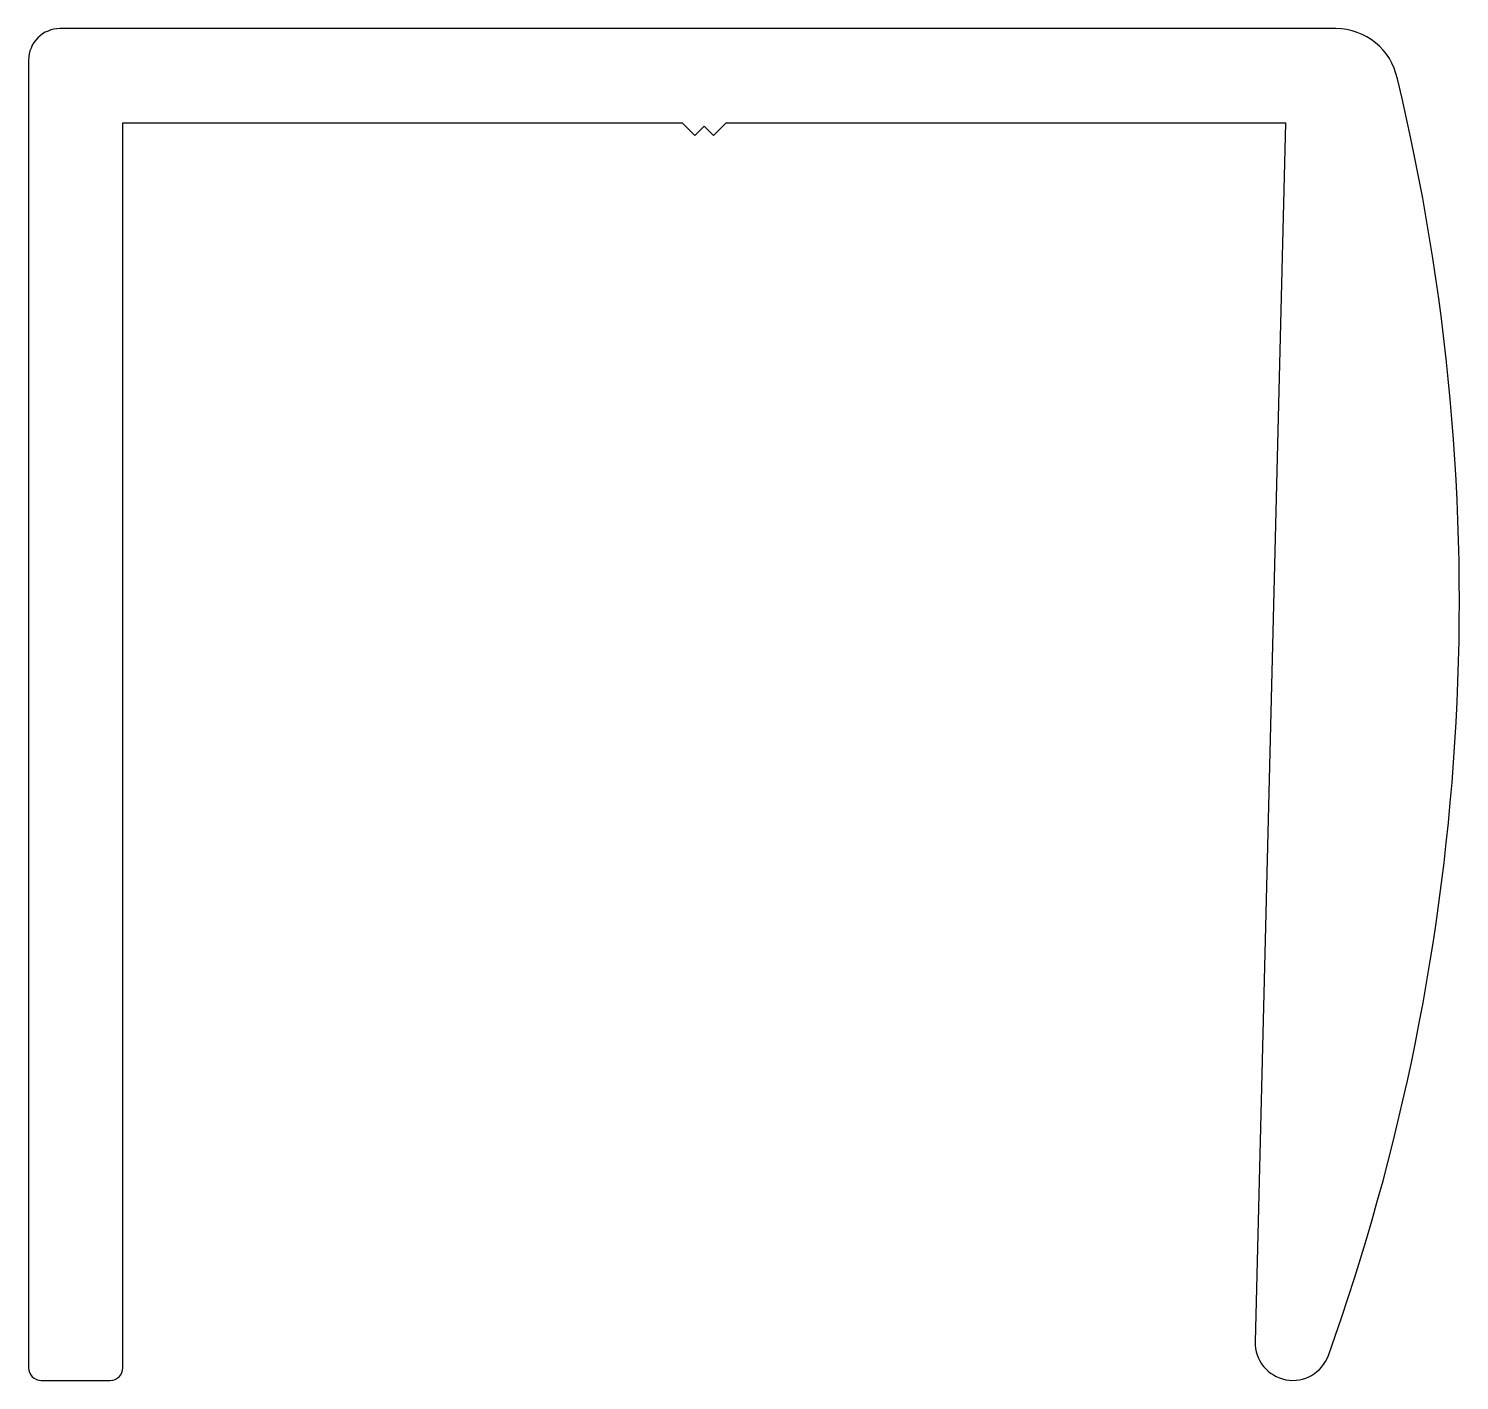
# Model space of a CAD drawing. Extents: x 947.6 to 970.4, y -12 to 9.5.
import ezdxf

# ---------------------------------------------------------------- set-up
doc = ezdxf.new("R2010")
doc.units = 0
doc.header["$LTSCALE"] = 15
doc.layers.get('0').update_dxf_attribs({"linetype": 'CONTINUOUS'})

msp = doc.modelspace()

# ---------------------------------------------------------------- linework, layer by layer
msp.add_lwpolyline([(948.095, 9.55, 0.414214), (947.595, 9.05), (947.595, -11.75, 0.414214), (947.795, -11.95), (948.895, -11.95, 0.414214), (949.095, -11.75), (949.095, 8.05), (957.995, 8.05), (958.195, 7.85), (958.345, 8), (958.495, 7.85), (958.695, 8.05), (967.595, 8.05), (967.111, -11.335, 0.851628), (968.276, -11.553, 0.146201), (969.374, 8.753, 0.35539), (968.395, 9.55)], format="xyb", close=True)

doc.saveas('drawing.dxf')
